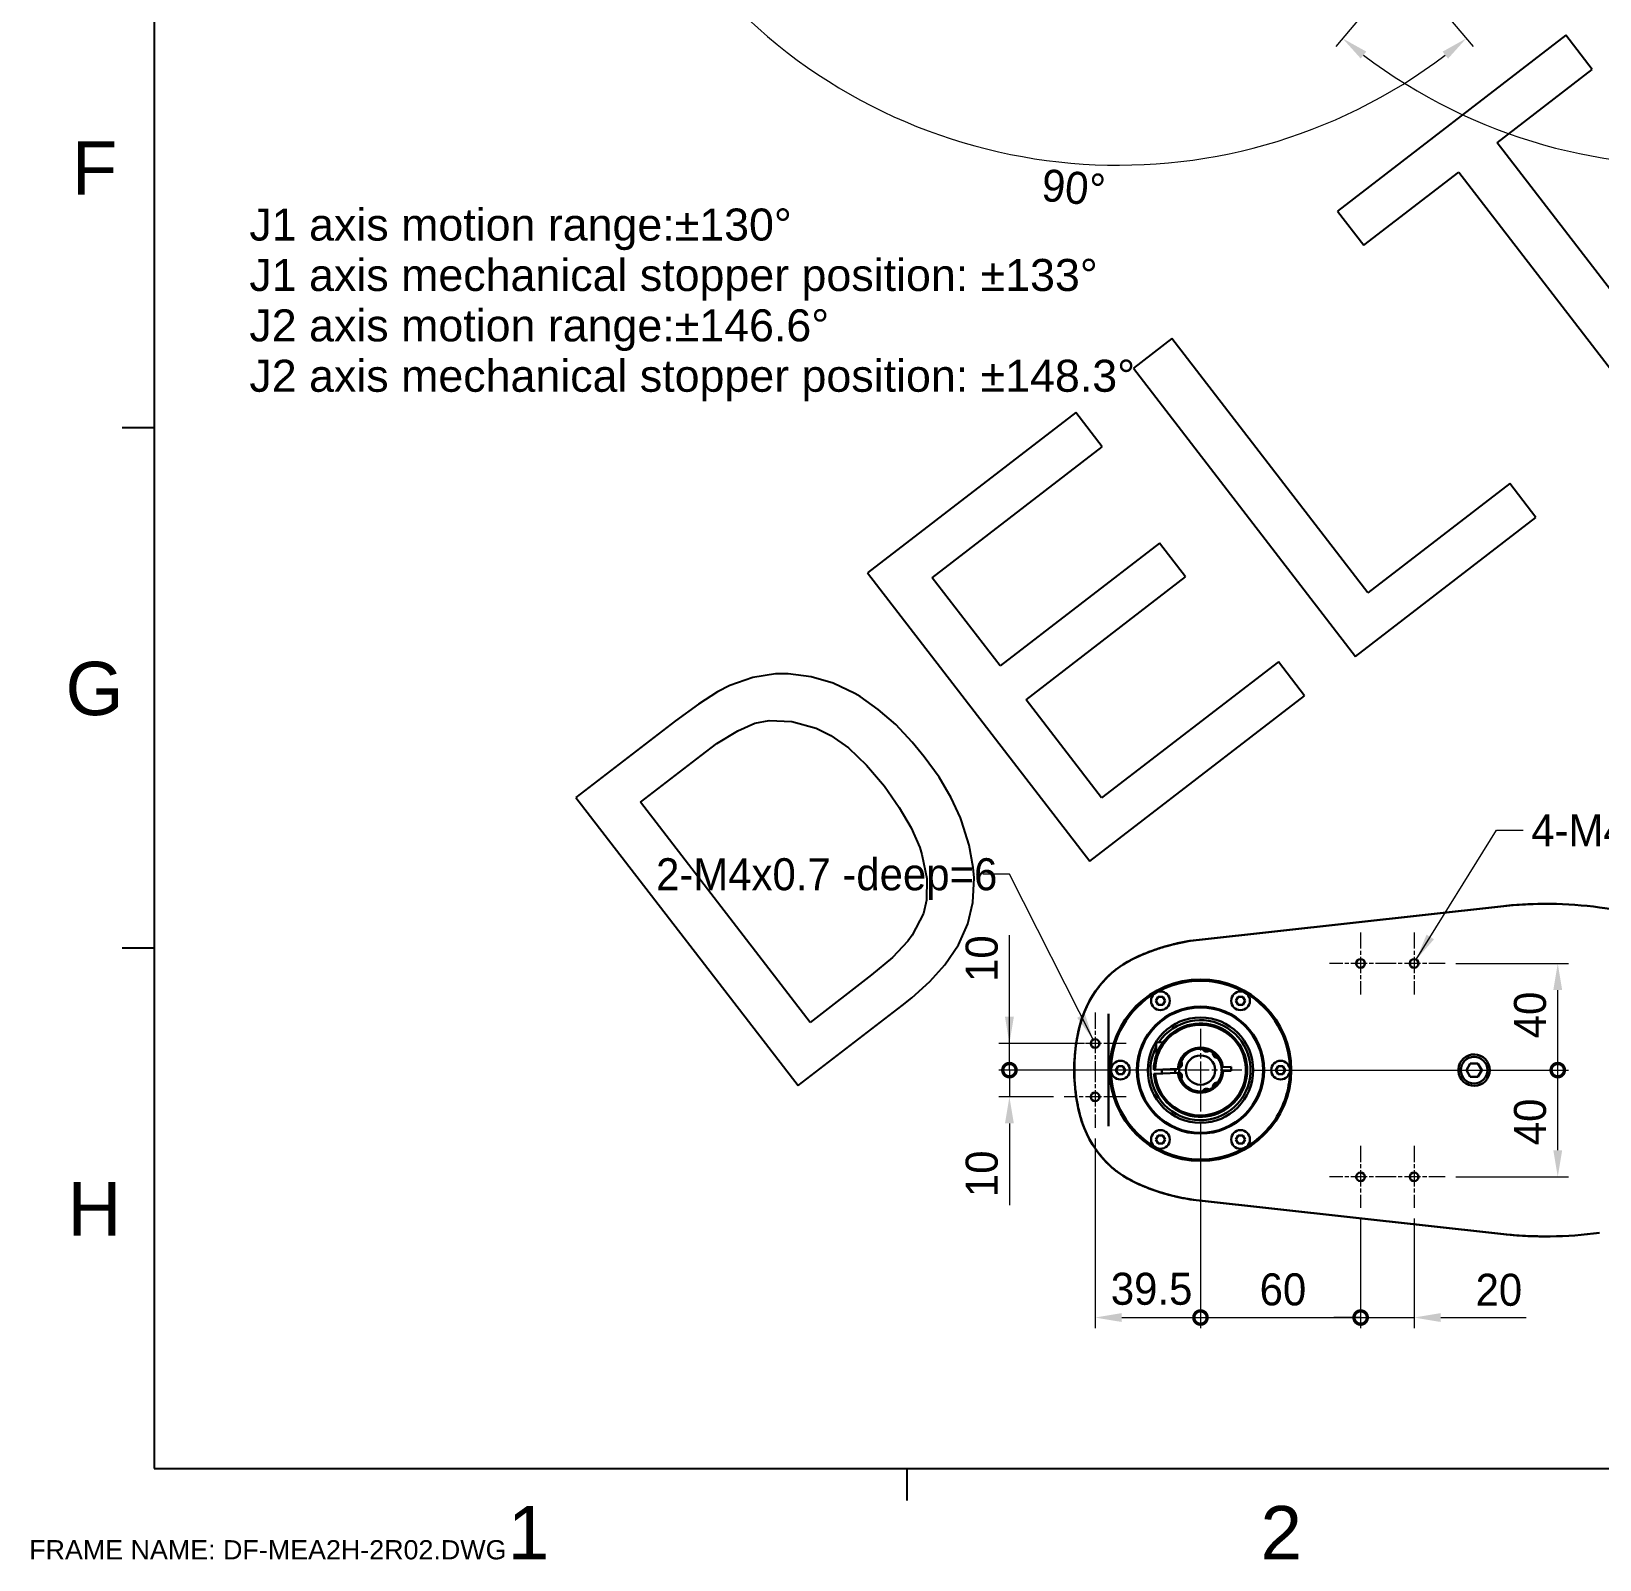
# Model space of a CAD drawing. Header units: millimetres. Extents: x 14 to 2348, y 26 to 1654.
# Drawn here: x 14 to 602, y 26 to 599 of the extents above; entities that cross this region are included whole.
import ezdxf
from ezdxf.enums import TextEntityAlignment as Align

# ---------------------------------------------------------------- set-up
doc = ezdxf.new("R2010")
doc.units = ezdxf.units.MM
doc.header["$LTSCALE"] = 4
doc.linetypes.add('CHAIN', pattern=[0.3543, 0.2362, -0.0295, 0.0591, -0.0295])
doc.linetypes.add('LONG_DASH_DOTTED', pattern=[0.3001, 0.2362, -0.0295, 0.0049, -0.0295])
doc.layers.get('0').update_dxf_attribs({"lineweight": 25})
for name, color, linetype, lineweight in [('中心標記(ISO)', 7, 'LONG_DASH_DOTTED', 9), ('可見邊線(ISO)', 7, 'Continuous', 30), ('標註(ISO)', 7, 'Continuous', 9), ('符號(ISO)', 7, 'Continuous', 9)]:
    doc.layers.add(name, color=color, linetype=linetype, lineweight=lineweight)
doc.styles.add('temp', font='')
doc.styles.add('TEXTSTYLE_1_65', font='arial.ttf')
doc.styles.add('TEXTSTYLE_1_90', font='arial.ttf')
doc.styles.add('目前的-ISO', font='arial.ttf')
doc.styles.get('temp').set_extended_font_data('PMingLiU')
doc.dimstyles.new('工研院N500', dxfattribs={"dimscale": 4, "dimtxt": 3, "dimasz": 2.5, "dimexe": 1, "dimexo": 1, "dimgap": 0.762, "dimtad": 1, "dimdec": 3, "dimrnd": 1e-08, "dimdsep": 46, "dimtxsty": 'temp', "dimcen": 0.09, "dimdle": 10, "dimclrd": 1, "dimclre": 1, "dimclrt": 7, "dimazin": 2, "dimtfac": 0.666667, "dimtdec": 3, "dimtmove": 0, "dimatfit": 3, "dimfxl": 1, "dimtolj": 1, "dimlwd": 15, "dimlwe": 15, "dimarcsym": 0})
doc.dimstyles.new('工研院N500$7', dxfattribs={"dimscale": 4, "dimtxt": 3, "dimasz": 2.5, "dimexe": 1, "dimexo": 1, "dimgap": 0.762, "dimtad": 1, "dimdec": 3, "dimrnd": 1e-08, "dimdsep": 46, "dimtxsty": 'temp', "dimcen": 0.09, "dimdle": 10, "dimclrd": 7, "dimclre": 1, "dimclrt": 7, "dimazin": 2, "dimtfac": 0.666667, "dimtdec": 3, "dimtmove": 0, "dimatfit": 3, "dimfxl": 1, "dimtolj": 1, "dimlwd": 9, "dimlwe": 15, "dimarcsym": 0})

# ---------------------------------------------------------------- blocks, each defined once
blk = doc.blocks.new('圖框 A2')
at = {"color": 3, "linetype": 'Continuous', "true_color": 0x00ff00}
for p, q in [((15, 405), (15, 15)), ((15, 112.5), (12, 112.5)), ((15, 63.75), (12, 63.75)), ((15, 15), (579, 15)), ((85.5, 15), (85.5, 12))]:
    blk.add_line(p, q, dxfattribs=at)
at = {"color": 9, "true_color": 0xc0c0c0}
for p, q in [((147.22, 149.29), (125.84, 132.82)), ((149.69, 146.08), (147.22, 149.29)), ((140.77, 139.22), (149.69, 146.08)), ((159.1, 115.41), (140.77, 139.22)), ((128.31, 129.62), (137.2, 136.47)), ((137.2, 136.47), (155.53, 112.66)), ((125.84, 132.82), (128.31, 129.62)), ((110.32, 120.87), (106.73, 118.1)), ((128.67, 97.04), (110.32, 120.87)), ((106.73, 118.1), (127.53, 91.1)), ((101.32, 113.94), (81.82, 98.92)), ((103.79, 110.74), (101.32, 113.94)), ((87.86, 98.47), (103.79, 110.74)), ((141.96, 107.28), (128.67, 97.04)), ((144.41, 104.1), (141.96, 107.28)), ((127.53, 91.1), (144.41, 104.1)), ((109.16, 101.7), (94.23, 90.2)), ((111.59, 98.54), (109.16, 101.7)), ((81.82, 98.92), (102.62, 71.91)), ((94.23, 90.2), (87.86, 98.47)), ((96.66, 87.04), (111.59, 98.54)), ((120.3, 90.6), (103.74, 77.85)), ((122.75, 87.41), (120.3, 90.6)), ((68.92, 88.37), (67.77, 87.76)), ((71.06, 89.12), (68.92, 88.37)), ((73.21, 89.47), (71.06, 89.12)), ((74.38, 89.47), (73.21, 89.47)), ((76.53, 89.19), (74.38, 89.47)), ((78.61, 88.59), (76.53, 89.19)), ((80.63, 87.63), (78.61, 88.59)), ((67.77, 87.76), (65.97, 86.61)), ((81.13, 87.33), (80.63, 87.63)), ((82.81, 86.13), (81.13, 87.33)), ((103.74, 77.85), (96.66, 87.04)), ((102.62, 71.91), (122.75, 87.41)), ((65.97, 86.61), (63.82, 85.06)), ((84.46, 84.71), (82.81, 86.13)), ((63.82, 85.06), (54.51, 77.89)), ((67.71, 82.92), (69.67, 84.12)), ((69.67, 84.12), (71.27, 84.83)), ((71.27, 84.83), (72.59, 85.09)), ((72.59, 85.09), (74.72, 85)), ((74.72, 85), (76.99, 84.38)), ((76.99, 84.38), (78.38, 83.69)), ((86.01, 83.05), (84.46, 84.71)), ((66.22, 81.8), (67.71, 82.92)), ((78.38, 83.69), (80.04, 82.52)), ((80.04, 82.52), (81.72, 80.92)), ((87.12, 81.7), (86.01, 83.05)), ((60.55, 77.44), (66.22, 81.8)), ((81.72, 80.92), (83.39, 78.93)), ((88.51, 79.77), (87.12, 81.7)), ((89.64, 77.85), (88.51, 79.77)), ((54.51, 77.89), (75.31, 50.88)), ((83.39, 78.93), (84.79, 76.94)), ((90.51, 75.96), (89.64, 77.85)), ((76.43, 56.81), (60.55, 77.44)), ((84.79, 76.94), (85.91, 75.04)), ((85.91, 75.04), (86.7, 73.2)), ((90.61, 75.7), (90.51, 75.96)), ((91.33, 73.42), (90.61, 75.7)), ((86.7, 73.2), (86.91, 72.53)), ((86.91, 72.53), (87.36, 70.29)), ((91.71, 71.31), (91.33, 73.42)), ((91.79, 70.36), (91.71, 71.31)), ((87.36, 70.29), (87.34, 68.25)), ((91.68, 68.04), (91.79, 70.36)), ((87.34, 68.25), (87.05, 67.02)), ((91.22, 66.03), (91.68, 68.04)), ((87.05, 67.02), (86, 64.98)), ((86, 64.98), (85.58, 64.41)), ((90.35, 64.08), (91.22, 66.03)), ((85.58, 64.41), (84.16, 62.9)), ((89.05, 62.19), (90.35, 64.08)), ((84.16, 62.9), (82.19, 61.25)), ((87.66, 60.63), (89.05, 62.19)), ((82.19, 61.25), (76.43, 56.81)), ((85.98, 59.1), (87.66, 60.63)), ((85.05, 58.38), (85.98, 59.1)), ((75.31, 50.88), (85.05, 58.38))]:
    blk.add_line(p, q, dxfattribs=at)
at = {"color": 1, "true_color": 0xff0000, "style": 'TEXTSTYLE_1_90'}
for s, p in [('F', (9.42, 134.34)), ('G', (9.42, 85.59)), ('H', (9.42, 36.84)), ('1', (50.06, 6.5)), ('2', (120.56, 6.5))]:
    blk.add_text(s, height=5, dxfattribs=at).set_placement(p, align=Align.CENTER)
at = {"color": 1, "true_color": 0xff0000, "style": 'TEXTSTYLE_1_65'}
blk.add_text('FRAME NAME: DF-MEA2H-2R02.DWG', height=1.8, dxfattribs=at).set_placement((3.3, 6.5))
blk = doc.blocks.new('_DotSmall')
at = {"color": 0, "linetype": 'ByBlock', "const_width": 0.5}
blk.add_lwpolyline([(-0.0625, 0, 1), (0.0625, 0, 1)], format="xyb", close=True, dxfattribs=at)
blk = doc.blocks.new('*D49')
at = {"layer": 'Defpoints', "color": 0, "linetype": 'Continuous', "transparency": 16777216}
for p in [(451.99, 193.84), (412.49, 187.72), (451.99, 116.62)]:
    blk.add_point(p, dxfattribs=at)
at = {"layer": '標註(ISO)', "color": 1, "linetype": 'Continuous', "lineweight": 15, "transparency": 16777216}
for p, q in [((451.99, 189.84), (451.99, 112.62)), ((412.49, 183.72), (412.49, 112.62)), ((422.49, 116.62), (451.99, 116.62))]:
    blk.add_line(p, q, dxfattribs=at)
at = {"layer": '標註(ISO)', "color": 1, "linetype": 'Continuous', "transparency": 16777216}
blk.add_solid([(422.49, 118.29), (422.49, 114.96), (412.49, 116.62)], dxfattribs=at)
at = {"layer": '標註(ISO)', "color": 1, "linetype": 'Continuous', "lineweight": 15, "transparency": 16777216, "xscale": 10, "yscale": 10, "zscale": 10}
blk.add_blockref('_DotSmall', (451.99, 116.62), dxfattribs=at)
at = {"layer": '標註(ISO)', "color": 7, "linetype": 'Continuous', "lineweight": 18, "transparency": 16777216, "insert": (418.4, 133.41), "char_height": 12, "attachment_point": 1, "style": 'temp'}
blk.add_mtext('\\A1;39.5', dxfattribs=at)
blk = doc.blocks.new('*D50')
at = {"layer": 'Defpoints', "color": 0, "linetype": 'Continuous', "transparency": 16777216}
for p in [(451.99, 193.84), (511.99, 157.72), (511.99, 116.62)]:
    blk.add_point(p, dxfattribs=at)
at = {"layer": '標註(ISO)', "color": 1, "linetype": 'Continuous', "lineweight": 15, "transparency": 16777216}
for p, q in [((451.99, 189.84), (451.99, 112.62)), ((511.99, 153.72), (511.99, 112.62)), ((451.99, 116.62), (511.99, 116.62))]:
    blk.add_line(p, q, dxfattribs=at)
at = {"layer": '標註(ISO)', "color": 1, "linetype": 'Continuous', "lineweight": 15, "transparency": 16777216, "xscale": 10, "yscale": 10, "zscale": 10, "rotation": 180}
blk.add_blockref('_DotSmall', (451.99, 116.62), dxfattribs=at)
at = {"layer": '標註(ISO)', "color": 1, "linetype": 'Continuous', "lineweight": 15, "transparency": 16777216, "xscale": 10, "yscale": 10, "zscale": 10}
blk.add_blockref('_DotSmall', (511.99, 116.62), dxfattribs=at)
at = {"layer": '標註(ISO)', "color": 7, "linetype": 'Continuous', "lineweight": 18, "transparency": 16777216, "insert": (474.15, 133.19), "char_height": 12, "attachment_point": 1, "style": 'temp'}
blk.add_mtext('\\A1;60', dxfattribs=at)
blk = doc.blocks.new('*D51')
at = {"layer": 'Defpoints', "color": 0, "linetype": 'Continuous', "transparency": 16777216}
for p in [(511.99, 157.72), (531.99, 157.72), (531.99, 116.62)]:
    blk.add_point(p, dxfattribs=at)
at = {"layer": '標註(ISO)', "color": 1, "linetype": 'Continuous', "lineweight": 15, "transparency": 16777216}
for p, q in [((511.99, 153.72), (511.99, 112.62)), ((531.99, 153.72), (531.99, 112.62)), ((511.99, 116.62), (501.99, 116.62)), ((511.99, 116.62), (531.99, 116.62)), ((541.99, 116.62), (573.94, 116.62))]:
    blk.add_line(p, q, dxfattribs=at)
at = {"layer": '標註(ISO)', "color": 1, "linetype": 'Continuous', "transparency": 16777216}
blk.add_solid([(541.99, 118.29), (541.99, 114.96), (531.99, 116.62)], dxfattribs=at)
at = {"layer": '標註(ISO)', "color": 1, "linetype": 'Continuous', "lineweight": 15, "transparency": 16777216, "xscale": 10, "yscale": 10, "zscale": 10}
blk.add_blockref('_DotSmall', (511.99, 116.62), dxfattribs=at)
at = {"layer": '標註(ISO)', "color": 7, "linetype": 'Continuous', "lineweight": 18, "transparency": 16777216, "insert": (555.04, 133.03), "char_height": 12, "attachment_point": 1, "style": 'temp'}
blk.add_mtext('\\A1;20', dxfattribs=at)
blk = doc.blocks.new('*D52')
at = {"layer": 'Defpoints', "color": 0, "linetype": 'Continuous', "transparency": 16777216}
for p in [(380.42, 209.34), (436.49, 209.34), (400.87, 199.34)]:
    blk.add_point(p, dxfattribs=at)
at = {"layer": '標註(ISO)', "color": 1, "linetype": 'Continuous', "lineweight": 15, "transparency": 16777216}
for p, q in [((380.42, 209.34), (380.42, 229.34)), ((432.49, 209.34), (376.42, 209.34)), ((380.42, 209.34), (380.42, 199.34)), ((396.87, 199.34), (376.42, 199.34)), ((380.42, 189.34), (380.42, 158.71))]:
    blk.add_line(p, q, dxfattribs=at)
at = {"layer": '標註(ISO)', "color": 1, "linetype": 'Continuous', "transparency": 16777216}
blk.add_solid([(378.75, 189.34), (382.09, 189.34), (380.42, 199.34)], dxfattribs=at)
at = {"layer": '標註(ISO)', "color": 1, "linetype": 'Continuous', "lineweight": 15, "transparency": 16777216, "xscale": 10, "yscale": 10, "zscale": 10, "rotation": 270}
blk.add_blockref('_DotSmall', (380.42, 209.34), dxfattribs=at)
at = {"layer": '標註(ISO)', "color": 7, "linetype": 'Continuous', "lineweight": 18, "transparency": 16777216, "insert": (364.01, 161.76), "char_height": 12, "attachment_point": 1, "rotation": 90, "style": 'temp'}
blk.add_mtext('\\A1;10', dxfattribs=at)
blk = doc.blocks.new('*D53')
at = {"layer": 'Defpoints', "color": 0, "linetype": 'Continuous', "transparency": 16777216}
for p in [(380.42, 219.34), (412.49, 219.34), (436.49, 209.34)]:
    blk.add_point(p, dxfattribs=at)
at = {"layer": '標註(ISO)', "color": 1, "linetype": 'Continuous', "lineweight": 15, "transparency": 16777216}
for p, q in [((380.42, 229.34), (380.42, 259.96)), ((408.49, 219.34), (376.42, 219.34)), ((380.42, 209.34), (380.42, 219.34)), ((432.49, 209.34), (376.42, 209.34)), ((380.42, 209.34), (380.42, 199.34))]:
    blk.add_line(p, q, dxfattribs=at)
at = {"layer": '標註(ISO)', "color": 1, "linetype": 'Continuous', "transparency": 16777216}
blk.add_solid([(378.75, 229.34), (382.09, 229.34), (380.42, 219.34)], dxfattribs=at)
at = {"layer": '標註(ISO)', "color": 1, "linetype": 'Continuous', "lineweight": 15, "transparency": 16777216, "xscale": 10, "yscale": 10, "zscale": 10, "rotation": 90}
blk.add_blockref('_DotSmall', (380.42, 209.34), dxfattribs=at)
at = {"layer": '標註(ISO)', "color": 7, "linetype": 'Continuous', "lineweight": 18, "transparency": 16777216, "insert": (364.01, 242.39), "char_height": 12, "attachment_point": 1, "rotation": 90, "style": 'temp'}
blk.add_mtext('\\A1;10', dxfattribs=at)
blk = doc.blocks.new('*D54')
at = {"layer": 'Defpoints', "color": 0, "linetype": 'Continuous', "transparency": 16777216}
for p in [(467.49, 209.34), (585.83, 209.34), (543.61, 169.34)]:
    blk.add_point(p, dxfattribs=at)
at = {"layer": '標註(ISO)', "color": 1, "linetype": 'Continuous', "lineweight": 15, "transparency": 16777216}
for p, q in [((471.49, 209.34), (589.83, 209.34)), ((585.83, 179.34), (585.83, 209.34)), ((547.61, 169.34), (589.83, 169.34))]:
    blk.add_line(p, q, dxfattribs=at)
at = {"layer": '標註(ISO)', "color": 1, "linetype": 'Continuous', "transparency": 16777216}
blk.add_solid([(584.16, 179.34), (587.49, 179.34), (585.83, 169.34)], dxfattribs=at)
at = {"layer": '標註(ISO)', "color": 1, "linetype": 'Continuous', "lineweight": 15, "transparency": 16777216, "xscale": 10, "yscale": 10, "zscale": 10, "rotation": 90}
blk.add_blockref('_DotSmall', (585.83, 209.34), dxfattribs=at)
at = {"layer": '標註(ISO)', "color": 7, "linetype": 'Continuous', "lineweight": 18, "transparency": 16777216, "insert": (569.42, 181.2), "char_height": 12, "attachment_point": 1, "rotation": 90, "style": 'temp'}
blk.add_mtext('\\A1;40', dxfattribs=at)
blk = doc.blocks.new('*D55')
at = {"layer": 'Defpoints', "color": 0, "linetype": 'Continuous', "transparency": 16777216}
for p in [(543.61, 249.34), (585.83, 249.34), (467.49, 209.34)]:
    blk.add_point(p, dxfattribs=at)
at = {"layer": '標註(ISO)', "color": 1, "linetype": 'Continuous', "lineweight": 15, "transparency": 16777216}
for p, q in [((547.61, 249.34), (589.83, 249.34)), ((585.83, 209.34), (585.83, 239.34)), ((471.49, 209.34), (589.83, 209.34))]:
    blk.add_line(p, q, dxfattribs=at)
at = {"layer": '標註(ISO)', "color": 1, "linetype": 'Continuous', "transparency": 16777216}
blk.add_solid([(584.16, 239.34), (587.49, 239.34), (585.83, 249.34)], dxfattribs=at)
at = {"layer": '標註(ISO)', "color": 1, "linetype": 'Continuous', "lineweight": 15, "transparency": 16777216, "xscale": 10, "yscale": 10, "zscale": 10, "rotation": 270}
blk.add_blockref('_DotSmall', (585.83, 209.34), dxfattribs=at)
at = {"layer": '標註(ISO)', "color": 7, "linetype": 'Continuous', "lineweight": 18, "transparency": 16777216, "insert": (569.42, 221.28), "char_height": 12, "attachment_point": 1, "rotation": 90, "style": 'temp'}
blk.add_mtext('\\A1;40', dxfattribs=at)
blk = doc.blocks.new('*D78')
at = {"layer": 'Defpoints', "color": 0, "linetype": 'Continuous', "transparency": 16777216}
for p in [(419.51, 750), (421.12, 751.35), (458.37, 706.96), (351.73, 560.7)]:
    blk.add_point(p, dxfattribs=at)
at = {"layer": '標註(ISO)', "color": 1, "linetype": 'Continuous', "lineweight": 15, "transparency": 16777216}
for p, q in [((416.45, 747.43), (262.64, 618.37)), ((460.94, 703.9), (554.1, 592.87))]:
    blk.add_line(p, q, dxfattribs=at)
blk.add_arc((421.12, 751.35), 202.88, 222.82435, 307.17565, dxfattribs=at)
at = {"layer": '標註(ISO)', "color": 1, "linetype": 'Continuous', "transparency": 16777216}
for points in [[(271.07, 612.34), (273.57, 614.54), (265.7, 620.94)], [(542.68, 591), (544.75, 588.39), (551.53, 595.93)]]:
    blk.add_solid(points, dxfattribs=at)
at = {"layer": '標註(ISO)', "color": 7, "linetype": 'Continuous', "lineweight": 18, "transparency": 16777216, "insert": (393.18, 547.08), "char_height": 12, "attachment_point": 1, "rotation": 355, "style": 'temp'}
blk.add_mtext('\\A1;90°', dxfattribs=at)
blk = doc.blocks.new('*D79')
at = {"layer": 'Defpoints', "color": 0, "linetype": 'Continuous', "transparency": 16777216}
for p in [(635.61, 751.35), (637.22, 750), (598.37, 706.96), (600.39, 551.59)]:
    blk.add_point(p, dxfattribs=at)
at = {"layer": '標註(ISO)', "color": 1, "linetype": 'Continuous', "lineweight": 15, "transparency": 16777216}
for p, q in [((640.29, 747.43), (794.06, 618.4)), ((595.8, 703.9), (502.66, 592.9))]:
    blk.add_line(p, q, dxfattribs=at)
blk.add_arc((635.61, 751.35), 202.84, 232.82497, 317.17503, dxfattribs=at)
at = {"layer": '標註(ISO)', "color": 1, "linetype": 'Continuous', "transparency": 16777216}
for points in [[(783.13, 614.57), (785.63, 612.37), (791, 620.97)], [(512.01, 588.43), (514.09, 591.03), (505.23, 595.97)]]:
    blk.add_solid(points, dxfattribs=at)
at = {"layer": '標註(ISO)', "color": 7, "linetype": 'Continuous', "lineweight": 18, "transparency": 16777216, "insert": (643.57, 545.37), "char_height": 12, "attachment_point": 1, "rotation": 5, "style": 'temp'}
blk.add_mtext('\\A1;90°', dxfattribs=at)

msp = doc.modelspace()

# ---------------------------------------------------------------- linework, layer by layer
at = {"layer": '中心標記(ISO)', "linetype": 'CHAIN', "ltscale": 6.456571}
for p, q in [((511.99098, 260.95817), (511.99098, 237.71617)), ((531.99098, 260.95817), (531.99098, 237.71617)), ((523.61198, 249.33717), (500.36998, 249.33717)), ((543.61198, 249.33717), (520.36998, 249.33717)), ((412.49098, 230.95817), (412.49098, 207.71617)), ((424.11198, 219.33717), (400.86998, 219.33717)), ((412.49098, 210.95817), (412.49098, 187.71617)), ((424.11198, 199.33717), (400.86998, 199.33717)), ((511.99098, 180.95817), (511.99098, 157.71617)), ((531.99098, 180.95817), (531.99098, 157.71617)), ((523.61198, 169.33717), (500.36998, 169.33717)), ((543.61198, 169.33717), (520.36998, 169.33717))]:
    msp.add_line(p, q, dxfattribs=at)
at = {"layer": '中心標記(ISO)', "linetype": 'CHAIN', "ltscale": 8.611757}
for p, q in [((451.99098, 224.83717), (451.99098, 193.83717)), ((467.49098, 209.33717), (436.49098, 209.33717))]:
    msp.add_line(p, q, dxfattribs=at)
at = {"layer": '可見邊線(ISO)'}
for p, q in [((451.52076, 258.21057), (564.44441, 270.70975)), ((451.56235, 258.20952), (564.49754, 270.70998)), ((601.51921, 270.3271), (658.81318, 262.78294)), ((435.25893, 235.31793), (436.12495, 236.81793)), ((436.12495, 233.81793), (435.25893, 235.31793)), ((436.12495, 236.81793), (437.857, 236.81793)), ((437.857, 236.81793), (438.72303, 235.31793)), ((438.72303, 235.31793), (437.857, 233.81793)), ((465.25893, 235.31793), (466.12495, 236.81793)), ((466.12495, 233.81793), (465.25893, 235.31793)), ((466.12495, 236.81793), (467.857, 236.81793)), ((467.857, 236.81793), (468.72303, 235.31793)), ((468.72303, 235.31793), (467.857, 233.81793)), ((437.857, 233.81793), (436.12495, 233.81793)), ((467.857, 233.81793), (466.12495, 233.81793)), ((435.35804, 219.21937), (435.50847, 215.21739)), ((437.97674, 219.81816), (435.8389, 219.7378)), ((551.60423, 209.33717), (553.0476, 211.83717)), ((553.0476, 211.83717), (555.93435, 211.83717)), ((555.93435, 211.83717), (557.37773, 209.33717)), ((420.25893, 209.33717), (421.12495, 210.83717)), ((421.12495, 207.83717), (420.25893, 209.33717)), ((421.12495, 210.83717), (422.857, 210.83717)), ((422.857, 207.83717), (421.12495, 207.83717)), ((422.857, 210.83717), (423.72303, 209.33717)), ((423.72303, 209.33717), (422.857, 207.83717)), ((434.49122, 209.4299), (434.99134, 209.4487)), ((435.04769, 207.94976), (434.54757, 207.93096)), ((434.99134, 209.4487), (443.50193, 209.7686)), ((443.55828, 208.26966), (435.04769, 207.94976)), ((437.47304, 209.54198), (437.52938, 208.04304)), ((442.46951, 209.7298), (442.52585, 208.23086)), ((460.42368, 210.40468), (463.45469, 210.51861)), ((463.51103, 209.01967), (460.48002, 208.90574)), ((463.45469, 210.51861), (463.51103, 209.01967)), ((480.25893, 209.33717), (481.12495, 210.83717)), ((481.12495, 207.83717), (480.25893, 209.33717)), ((481.12495, 210.83717), (482.857, 210.83717)), ((482.857, 207.83717), (481.12495, 207.83717)), ((482.857, 210.83717), (483.72303, 209.33717)), ((483.72303, 209.33717), (482.857, 207.83717)), ((549.49875, 209.05842), (548.59757, 209.05842)), ((548.60078, 209.67717), (549.50255, 209.67717)), ((549.50255, 208.99717), (548.60078, 208.99717)), ((553.0476, 206.83717), (551.60423, 209.33717)), ((555.93435, 206.83717), (553.0476, 206.83717)), ((557.37773, 209.33717), (555.93435, 206.83717)), ((435.25893, 183.35641), (436.12495, 184.85641)), ((436.12495, 181.85641), (435.25893, 183.35641)), ((436.12495, 184.85641), (437.857, 184.85641)), ((437.857, 184.85641), (438.72303, 183.35641)), ((438.72303, 183.35641), (437.857, 181.85641)), ((465.25893, 183.35641), (466.12495, 184.85641)), ((466.12495, 181.85641), (465.25893, 183.35641)), ((466.12495, 184.85641), (467.857, 184.85641)), ((467.857, 184.85641), (468.72303, 183.35641)), ((468.72303, 183.35641), (467.857, 181.85641)), ((437.857, 181.85641), (436.12495, 181.85641)), ((467.857, 181.85641), (466.12495, 181.85641)), ((564.44442, 147.96459), (451.52076, 160.46377)), ((564.49754, 147.96436), (451.56235, 160.46482))]:
    msp.add_line(p, q, dxfattribs=at)
for centre, radius in [((511.99098, 249.33717), 1.621), ((531.99098, 249.33717), 1.621), ((451.99098, 209.33717), 34), ((436.99098, 235.31793), 3.5), ((466.99098, 235.31793), 3.5), ((451.99098, 209.33717), 23.8), ((451.99098, 209.33717), 23.5), ((451.99098, 209.33717), 19.75), ((412.49098, 219.33717), 1.621), ((421.99098, 209.33717), 3.5), ((451.99098, 209.33717), 5.5), ((481.99098, 209.33717), 3.5), ((554.49098, 209.33717), 5), ((412.49098, 199.33717), 1.621), ((436.99098, 183.35641), 3.5), ((466.99098, 183.35641), 3.5), ((511.99098, 169.33717), 1.621), ((531.99098, 169.33717), 1.621)]:
    msp.add_circle(centre, radius, dxfattribs=at)
for centre, radius, start, end in [((581.37527, 117.74821), 153.8957, 90.23432892, 96.31618818), ((581.42843, 117.74814), 153.896, 82.49875402, 96.31618781), ((451.99098, 209.33717), 33.5, 60, 120), ((451.99098, 209.33717), 33.5, 120, 180), ((451.99098, 209.33717), 33.5, 0, 60), ((451.99098, 209.33717), 18.75, 152.22624897, 146.23186399), ((451.99098, 209.33717), 17.5, 184.60896956, 135.44449142), ((451.99098, 209.33717), 17, 184.68125952, 179.62410815), ((451.99098, 209.33717), 17.5, 135.44449142, 162.10164127), ((435.85769, 219.23815), 0.5, 92.15268383, 182.15268383), ((451.99098, 209.33717), 8.5, 7.2147768, 177.09059087), ((451.99098, 209.33717), 17.5, 162.10164127, 179.69639811), ((443.39424, 211.64066), 1.65, 292.63087468, 37.36912532), ((451.99098, 209.33717), 8, 155.59907422, 174.40092578), ((451.99098, 209.33717), 8, 84.40092578, 155.59907422), ((454.29447, 217.93391), 1.65, 202.63087468, 307.36912532), ((451.99098, 209.33717), 8, 65.59907422, 84.40092578), ((451.99098, 209.33717), 8, 54.40092578, 65.59907422), ((458.28423, 215.63042), 1.65, 172.63087468, 277.36912532), ((451.99098, 209.33717), 8, 35.59907422, 54.40092578), ((451.99098, 209.33717), 8, 324.40092578, 35.59907422), ((554.49098, 209.33717), 5.9, 183.3036209, 176.6963791), ((451.99098, 209.33717), 33.5, 180, 240), ((451.99098, 209.33717), 8.5, 187.2147768, 357.09059087), ((451.99098, 209.33717), 8, 174.40092578, 185.59907422), ((443.39424, 207.03368), 1.65, 322.63087468, 67.36912532), ((451.99098, 209.33717), 8, 187.53206282, 204.40092578), ((451.99098, 209.33717), 8, 204.40092578, 275.59907422), ((451.99098, 209.33717), 33.5, 328.64788976, 0), ((554.49098, 209.33717), 5.9, 176.6963791, 182.70798504), ((454.29447, 200.74043), 1.65, 52.63087468, 157.36912532), ((451.99098, 209.33717), 8, 275.59907422, 294.40092578), ((451.99098, 209.33717), 8, 294.40092578, 305.59907422), ((458.28423, 203.04392), 1.65, 82.63087468, 187.36912532), ((451.99098, 209.33717), 8, 305.59907422, 324.40092578), ((451.99098, 209.33717), 33.5, 300, 328.64788976), ((451.99098, 209.33717), 33.5, 240, 300), ((581.37529, 300.92613), 153.8957, 263.68380772, 269.76542579), ((581.42843, 300.9262), 153.896, 263.68381219, 277.50124659)]:
    msp.add_arc(centre, radius, start, end, dxfattribs=at)
for points, knots in [([(451.52076, 258.21057), (439.92517, 256.92709), (431.19325, 253.12551), (422.94921, 249.32695), (419.4031, 246.62644), (414.47535, 241.53146), (410.87455, 237.24432), (405.64217, 224.01383), (404.68783, 216.0519), (404.68783, 202.62244), (405.64217, 194.66051), (410.87455, 181.43002), (414.47535, 177.14288), (419.4031, 172.04791), (422.94921, 169.34739), (431.19325, 165.54883), (439.92517, 161.74725), (451.52076, 160.46377)], [0, 0, 0, 0, 3.499919656, 3.499919656, 10.726706744, 10.726706744, 16.550802913, 16.550802913, 23.018041605, 23.018041605, 29.485280424, 29.485280424, 35.309376749, 35.309376749, 42.53616407, 42.53616407, 46.036083896, 46.036083896, 46.036083896, 46.036083896]), ([(451.56235, 160.46482), (448.54613, 160.79868), (445.54396, 161.3182), (442.55584, 162.02324), (442.45945, 162.04599), (442.36165, 162.06926), (442.26671, 162.09205), (439.27606, 162.80987), (436.33036, 163.70565), (433.42959, 164.77926), (433.38355, 164.7963), (433.33876, 164.81292), (433.2915, 164.83052), (432.55887, 165.10323), (431.84948, 165.37941), (431.16333, 165.65905), (431.14119, 165.66807), (431.12031, 165.67659), (431.097, 165.68612), (430.37423, 165.98155), (429.67221, 166.28291), (428.99091, 166.59016), (428.96894, 166.60007), (428.94877, 166.60918), (428.92505, 166.61991), (427.43018, 167.29624), (426.03771, 168.00112), (424.7476, 168.73445), (424.72713, 168.74609), (424.70811, 168.75692), (424.68625, 168.76939), (424.03033, 169.14364), (423.3981, 169.52689), (422.78953, 169.91913), (422.74896, 169.94528), (422.71007, 169.97044), (422.66813, 169.9977), (422.03904, 170.40652), (421.43334, 170.8264), (420.85101, 171.25732), (420.81218, 171.28605), (420.77465, 171.31395), (420.73485, 171.34365), (419.62057, 172.17546), (418.5679, 173.06821), (417.57679, 174.02185), (417.43521, 174.15808), (417.29338, 174.29705), (417.1558, 174.43428), (416.63988, 174.94887), (416.12934, 175.49204), (415.6241, 176.0637), (415.59041, 176.10181), (415.55534, 176.14165), (415.52312, 176.17841), (415.00753, 176.7665), (414.50407, 177.37463), (414.00871, 178.00785), (413.0799, 179.19514), (412.23364, 180.40883), (411.46988, 181.64888), (411.41896, 181.73155), (411.36949, 181.81255), (411.31822, 181.89724), (410.90809, 182.57478), (410.52068, 183.26252), (410.15358, 183.96498), (409.83237, 184.57964), (409.52684, 185.20553), (409.23688, 185.84261), (409.19546, 185.93362), (409.15353, 186.02671), (409.11357, 186.11633), (408.8139, 186.78846), (408.53013, 187.47592), (408.26223, 188.1787), (408.24437, 188.22555), (408.226, 188.274), (408.20886, 188.31946), (407.9517, 189.00139), (407.70872, 189.69943), (407.47988, 190.41357), (407.46462, 190.46118), (407.44893, 190.51044), (407.4343, 190.55662), (407.21484, 191.24922), (407.00838, 191.95686), (406.81487, 192.67953), (406.80197, 192.7277), (406.7887, 192.77758), (406.77634, 192.82426), (406.59106, 193.52438), (406.41734, 194.24049), (406.25516, 194.97259), (406.24435, 195.02139), (406.2332, 195.07207), (406.22288, 195.11922), (405.90309, 196.58083), (405.6338, 198.08509), (405.41495, 199.63198), (405.40789, 199.68188), (405.40068, 199.73328), (405.39393, 199.78181), (405.28517, 200.56349), (405.18988, 201.35209), (405.10815, 202.14576), (405.03763, 202.83051), (404.97721, 203.51858), (404.92677, 204.21216), (404.91951, 204.31199), (404.91233, 204.41387), (404.90562, 204.51193), (404.8117, 205.88482), (404.75798, 207.26061), (404.74442, 208.63931), (404.74249, 208.83626), (404.74137, 209.03167), (404.74107, 209.23035), (404.73634, 212.35966), (404.9348, 215.43901), (405.33633, 218.4684), (405.3427, 218.51649), (405.34887, 218.56266), (405.3556, 218.61262), (405.56765, 220.18637), (405.83154, 221.71686), (406.14723, 223.20408), (406.15224, 223.22769), (406.15703, 223.25018), (406.1623, 223.27487), (406.32049, 224.0156), (406.49084, 224.74189), (406.67329, 225.45377), (406.68545, 225.50123), (406.69726, 225.54705), (406.70994, 225.59595), (406.90012, 226.32945), (407.10266, 227.04537), (407.31753, 227.74374), (407.33185, 227.79029), (407.34559, 227.83472), (407.36066, 227.88317), (407.82792, 229.38529), (408.35732, 230.81863), (408.9488, 232.18322), (408.96788, 232.22724), (408.98625, 232.26942), (409.00623, 232.31506), (409.56574, 233.59309), (410.18818, 234.82899), (410.87348, 236.02279), (410.97138, 236.19333), (411.0696, 236.36141), (411.17102, 236.53184), (411.526, 237.12837), (411.89875, 237.71727), (412.28913, 238.29866), (412.3449, 238.38172), (412.40229, 238.46646), (412.45753, 238.54736), (412.84417, 239.11364), (413.24908, 239.67469), (413.67225, 240.23054), (413.73271, 240.30995), (413.79426, 240.39019), (413.85473, 240.46845), (414.30824, 241.05535), (414.77498, 241.62812), (415.2549, 242.18681), (415.2869, 242.22406), (415.31798, 242.26011), (415.35107, 242.29836), (415.84735, 242.87205), (416.34695, 243.41624), (416.84985, 243.93094), (416.88338, 243.96525), (416.91575, 243.99824), (416.95048, 244.03349), (417.92286, 245.02025), (418.95446, 245.94307), (420.04523, 246.802), (420.20106, 246.9247), (420.35979, 247.04739), (420.51633, 247.1662), (421.12293, 247.62659), (421.75423, 248.07369), (422.41016, 248.50756), (422.43132, 248.52156), (422.45346, 248.53617), (422.47372, 248.54951), (423.1017, 248.96306), (423.755, 249.36643), (424.43359, 249.75967), (424.45548, 249.77236), (424.47843, 249.78562), (424.49934, 249.79769), (425.14765, 250.17186), (425.81953, 250.53732), (426.51495, 250.89411), (426.53738, 250.90561), (426.56096, 250.91768), (426.58232, 250.92861), (427.24467, 251.26715), (427.9324, 251.59997), (428.64552, 251.92708), (428.66852, 251.93763), (428.69266, 251.94869), (428.71461, 251.95872), (429.395, 252.26977), (430.09647, 252.57479), (430.81901, 252.87383), (430.84232, 252.88347), (430.86673, 252.89356), (430.889, 252.90275), (431.51247, 253.15997), (432.15464, 253.41401), (432.81549, 253.66488), (432.9099, 253.70072), (433.00678, 253.73728), (433.09986, 253.7722), (434.58924, 254.33106), (436.09246, 254.84337), (437.61221, 255.31003), (438.94198, 255.71836), (440.27852, 256.08985), (441.6218, 256.42455), (441.8137, 256.47237), (442.00375, 256.51895), (442.19791, 256.56574), (445.30446, 257.31441), (448.42594, 257.86236), (451.56235, 258.20952)], [0, 0, 0, 0, 0.060546875, 0.060546875, 0.060546875, 0.0625, 0.0625, 0.0625, 0.124023438, 0.124023438, 0.124023438, 0.125, 0.125, 0.125, 0.140136719, 0.140136719, 0.140136719, 0.140625, 0.140625, 0.140625, 0.155761719, 0.155761719, 0.155761719, 0.15625, 0.15625, 0.15625, 0.187011719, 0.187011719, 0.187011719, 0.1875, 0.1875, 0.1875, 0.202148438, 0.202148438, 0.202148438, 0.203125, 0.203125, 0.203125, 0.217773438, 0.217773438, 0.217773438, 0.21875, 0.21875, 0.21875, 0.24609375, 0.24609375, 0.24609375, 0.25, 0.25, 0.25, 0.264648438, 0.264648438, 0.264648438, 0.265625, 0.265625, 0.265625, 0.28125, 0.28125, 0.28125, 0.310546875, 0.310546875, 0.310546875, 0.3125, 0.3125, 0.3125, 0.328125, 0.328125, 0.328125, 0.341796875, 0.341796875, 0.341796875, 0.34375, 0.34375, 0.34375, 0.358398438, 0.358398438, 0.358398438, 0.359375, 0.359375, 0.359375, 0.374023438, 0.374023438, 0.374023438, 0.375, 0.375, 0.375, 0.389648438, 0.389648438, 0.389648438, 0.390625, 0.390625, 0.390625, 0.405273438, 0.405273438, 0.405273438, 0.40625, 0.40625, 0.40625, 0.436523438, 0.436523438, 0.436523438, 0.4375, 0.4375, 0.4375, 0.453227763, 0.453227763, 0.453227763, 0.466796875, 0.466796875, 0.466796875, 0.46875, 0.46875, 0.46875, 0.49609375, 0.49609375, 0.49609375, 0.5, 0.5, 0.5, 0.561523438, 0.561523438, 0.561523438, 0.5625, 0.5625, 0.5625, 0.593261719, 0.593261719, 0.593261719, 0.59375, 0.59375, 0.59375, 0.608398438, 0.608398438, 0.608398438, 0.609375, 0.609375, 0.609375, 0.624023438, 0.624023438, 0.624023438, 0.625, 0.625, 0.625, 0.655273438, 0.655273438, 0.655273438, 0.65625, 0.65625, 0.65625, 0.68359375, 0.68359375, 0.68359375, 0.6875, 0.6875, 0.6875, 0.701171875, 0.701171875, 0.701171875, 0.703125, 0.703125, 0.703125, 0.716796875, 0.716796875, 0.716796875, 0.71875, 0.71875, 0.71875, 0.733398438, 0.733398438, 0.733398438, 0.734375, 0.734375, 0.734375, 0.749023438, 0.749023438, 0.749023438, 0.75, 0.75, 0.75, 0.77734375, 0.77734375, 0.77734375, 0.78125, 0.78125, 0.78125, 0.796386719, 0.796386719, 0.796386719, 0.796875, 0.796875, 0.796875, 0.812011719, 0.812011719, 0.812011719, 0.8125, 0.8125, 0.8125, 0.827636719, 0.827636719, 0.827636719, 0.828125, 0.828125, 0.828125, 0.843261719, 0.843261719, 0.843261719, 0.84375, 0.84375, 0.84375, 0.858886719, 0.858886719, 0.858886719, 0.859375, 0.859375, 0.859375, 0.873046875, 0.873046875, 0.873046875, 0.875, 0.875, 0.875, 0.90625, 0.90625, 0.90625, 0.93359375, 0.93359375, 0.93359375, 0.9375, 0.9375, 0.9375, 1, 1, 1, 1]), ([(417.49098, 230.38613), (417.49098, 230.09574), (417.49098, 229.7498), (417.49098, 229.31682), (417.49098, 229.14652), (417.49098, 228.99434)], [0.2170081855, 0.2170081855, 0.2170081855, 0.2170081855, 0.3041262142, 0.3041262142, 0.3514962939, 0.3514962939, 0.3514962939, 0.3514962939]), ([(417.49098, 213.78176), (417.49098, 213.21969), (417.49098, 212.60123), (417.49098, 211.64362), (417.49098, 211.17429), (417.49098, 210.23675), (417.49098, 209.76935), (417.49098, 208.90499), (417.49098, 208.43759), (417.49098, 207.50005), (417.49098, 207.03072), (417.49098, 206.07312), (417.49098, 205.45466), (417.49098, 204.89258)], [1.8936159666, 1.8936159666, 1.8936159666, 1.8936159666, 2.0544357764, 2.0544357764, 2.1840885679, 2.1840885679, 2.3137413593, 2.3137413593, 2.4433941508, 2.4433941508, 2.5730469422, 2.5730469422, 2.733866752, 2.733866752, 2.733866752, 2.733866752]), ([(417.49098, 189.68), (417.49098, 189.52782), (417.49098, 189.35752), (417.49098, 188.92454), (417.49098, 188.57861), (417.49098, 188.28821)], [0.5358978297, 0.5358978297, 0.5358978297, 0.5358978297, 0.5832679095, 0.5832679095, 0.6703859381, 0.6703859381, 0.6703859381, 0.6703859381])]:
    msp.add_open_spline(points, degree=3, knots=knots, dxfattribs=at)
for points, weights in [([(417.49098, 228.99434), (417.49098, 220.88548), (417.49098, 213.78176)], [1, 1.02152803748, 1]), ([(443.50193, 209.7686), (443.7604, 209.77832), (444.00366, 209.78746)], [1, 1.00046328834, 1]), ([(444.06, 208.28852), (443.81674, 208.27938), (443.55828, 208.26966)], [1, 1.00046328834, 1]), ([(459.92195, 210.38582), (460.16521, 210.39496), (460.42368, 210.40468)], [1, 1.00046328834, 1]), ([(460.48002, 208.90574), (460.22156, 208.89602), (459.97829, 208.88688)], [1, 1.00046328834, 1]), ([(417.49098, 204.89258), (417.49098, 197.78887), (417.49098, 189.68)], [1, 1.02152803748, 1])]:
    msp.add_rational_spline(points, weights, degree=2, dxfattribs=at)

# ---------------------------------------------------------------- block references
at = {"xscale": 4, "yscale": 4, "zscale": 4}
msp.add_blockref('圖框 A2', (0, 0), dxfattribs=at)

# ---------------------------------------------------------------- texts
at = {"layer": '符號(ISO)', "color": 7, "attachment_point": 1}
for s, insert, char_height, width, line_spacing_factor, style in [('{\\fArial|b0|i0;\\H12.0000;J1 axis motion range:±130°\\P\\fArial|b0|i0;\\H12.0000;J1 axis mechanical stopper position: ±133°\\P\\fArial|b0|i0;\\H12.0000;J2 axis motion range:±146.6°\\P\\fArial|b0|i0;\\H12.0000;J2 axis mechanical stopper position: ±148.3°}', (95.70785, 532.20871), 8.4000001, 408.0777912, 0.944221, '目前的-ISO'), ('{4-M4x0.7 -deep=12\\P }', (575.88945, 305.21735), 12.0000005, 140.9213953, 1.05, 'temp'), ('{2-M4x0.7 -deep=6\\P }', (248.04584, 288.74588), 12.0000005, 134.2278274, 1.05, 'temp')]:
    msp.add_mtext(s, dxfattribs=dict(at, insert=insert, char_height=char_height, width=width, line_spacing_factor=line_spacing_factor, style=style))

# ---------------------------------------------------------------- dimensions: what is measured, and where the dimension line sits
at = {"layer": '標註(ISO)', "color": 1, "linetype": 'Continuous', "lineweight": 18, "true_color": 0xff0000}
for base, center, p1, p2, picture, middle in [((351.72956, 560.70246), (421.12008, 751.35132), (419.51138, 750.00147), (458.3663, 706.96301), '*D78', (403.43755, 549.23908)), ((600.38981, 551.59342), (635.61252, 751.35132), (598.3663, 706.96301), (637.22121, 750.00147), '*D79', (653.29115, 549.2837))]:
    dim = msp.add_angular_dim_3p(base=base, center=center, p1=p1, p2=p2, dimstyle='工研院N500', override={"dimgap": 0.762, "dimtad": 2, "dimadec": 2, "dimtol": 0, "dimlim": 0, "dimtp": 0, "dimtm": 0, "dimtdec": 3}, dxfattribs=at)
    dim.commit()
    dim.dimension.update_dxf_attribs({"geometry": picture, "text_midpoint": middle, "dimtype": 165})
for base, p1, p2, angle, override, picture, middle in [((380.41847, 219.33717), (436.49098, 209.33717), (412.49098, 219.33717), 90, {"dimgap": 0.762, "dimdec": 3, "dimblk1": 'DotSmall', "dimsah": 1, "dimdle": 0, "dimtol": 0, "dimlim": 0, "dimtp": 0, "dimtm": 0, "dimtdec": 3, "dimtofl": 1, "dimatfit": 1}, '*D53', (380.41847, 249.64971)), ((585.8269, 249.33717), (467.49098, 209.33717), (543.61198, 249.33717), 90, {"dimgap": 0.762, "dimdec": 3, "dimblk1": 'DotSmall', "dimsah": 1, "dimdle": 0, "dimtol": 0, "dimlim": 0, "dimtp": 0, "dimtm": 0, "dimtdec": 3, "dimtofl": 0, "dimatfit": 1}, '*D55', (585.8269, 229.37717)), ((380.41847, 209.33717), (400.86998, 199.33717), (436.49098, 209.33717), 90, {"dimgap": 0.762, "dimdec": 3, "dimblk2": 'DotSmall', "dimsah": 1, "dimdle": 0, "dimtol": 0, "dimlim": 0, "dimtp": 0, "dimtm": 0, "dimtdec": 3, "dimtofl": 1, "dimatfit": 1}, '*D52', (380.41847, 169.02464)), ((585.8269, 209.33717), (543.61198, 169.33717), (467.49098, 209.33717), 90, {"dimgap": 0.762, "dimdec": 3, "dimblk2": 'DotSmall', "dimsah": 1, "dimdle": 0, "dimtol": 0, "dimlim": 0, "dimtp": 0, "dimtm": 0, "dimtdec": 3, "dimtofl": 0, "dimatfit": 1}, '*D54', (585.8269, 189.29717)), ((451.99098, 116.62261), (412.49098, 187.71617), (451.99098, 193.83717), 180, {"dimgap": 0.762, "dimdec": 3, "dimblk2": 'DotSmall', "dimsah": 1, "dimdle": 0, "dimtol": 0, "dimlim": 0, "dimtp": 0, "dimtm": 0, "dimtdec": 3, "dimtofl": 0, "dimatfit": 1}, '*D49', (432.20098, 116.62261)), ((511.99098, 116.62261), (451.99098, 193.83717), (511.99098, 157.71617), 180, {"dimgap": 0.762, "dimdec": 3, "dimblk1": 'DotSmall', "dimblk2": 'DotSmall', "dimsah": 1, "dimdle": 0, "dimtol": 0, "dimlim": 0, "dimtp": 0, "dimtm": 0, "dimtdec": 3, "dimtofl": 0, "dimatfit": 1}, '*D50', (482.03098, 116.62261)), ((531.99098, 116.62261), (511.99098, 157.71617), (531.99098, 157.71617), 180, {"dimgap": 0.762, "dimdec": 3, "dimblk1": 'DotSmall', "dimsah": 1, "dimdle": 0, "dimtol": 0, "dimlim": 0, "dimtp": 0, "dimtm": 0, "dimtdec": 3, "dimtofl": 1, "dimatfit": 1}, '*D51', (562.9663, 116.62261))]:
    dim = msp.add_linear_dim(base=base, p1=p1, p2=p2, angle=angle, dimstyle='工研院N500', override=override, dxfattribs=at)
    dim.commit()
    dim.dimension.update_dxf_attribs({"geometry": picture, "text_midpoint": middle, "dimtype": 160})

# ---------------------------------------------------------------- leaders
at = {"layer": '符號(ISO)', "color": 7, "linetype": 'Continuous', "lineweight": 9, "annotation_type": 0, "has_hookline": 1}
for points, hookline_direction, text_width in [([(532.80899, 250.73663), (562.84145, 299.21735), (572.84145, 299.21735)], 0, 134.23256), ([(411.75113, 220.77948), (380.46596, 282.74588), (370.46596, 282.74588)], 1, 125.42442)]:
    msp.add_leader(points, dimstyle='工研院N500$7', override={"dimtad": 0}, dxfattribs=dict(at, hookline_direction=hookline_direction, text_width=text_width))

doc.saveas('drawing.dxf')
